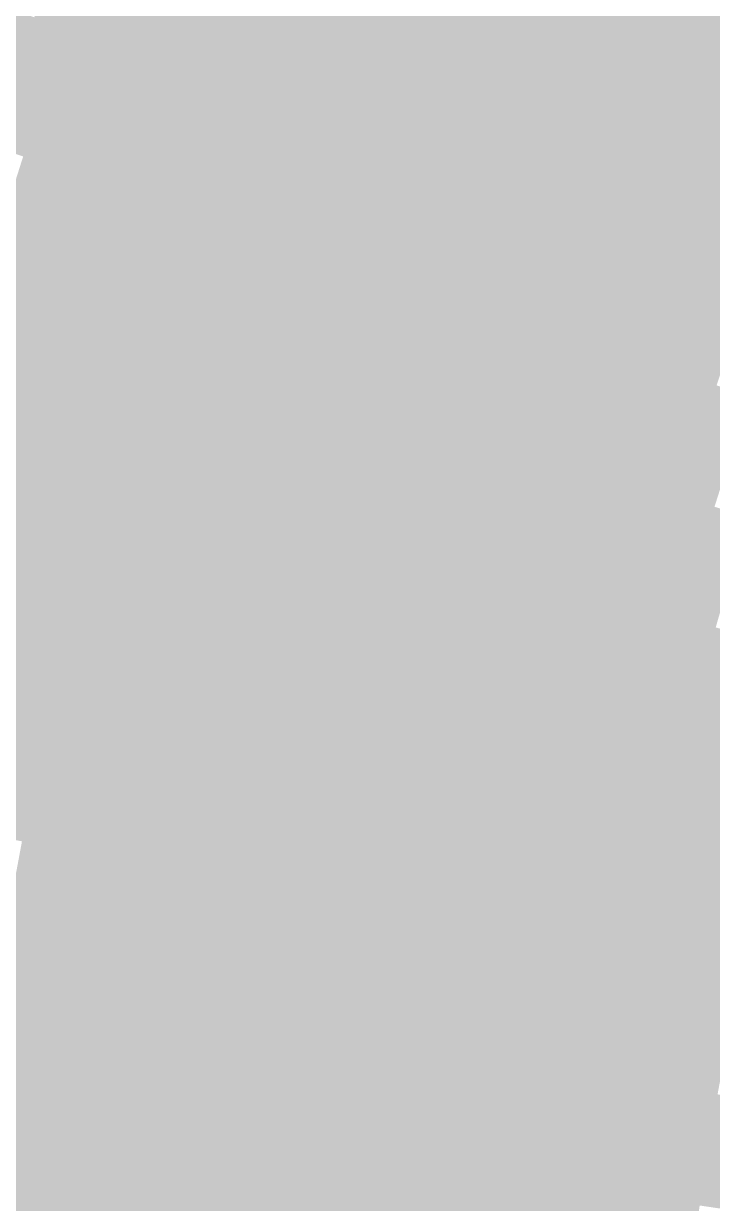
# Model space of a CAD drawing. Header units: inches. Extents: x -266 to 784, y -170 to 213.
# Drawn here: x -150.01 to -130.21, y 19.43 to 53.39 of the extents above; entities that cross this region are included whole.
import ezdxf

# ---------------------------------------------------------------- set-up
doc = ezdxf.new("R2010")
doc.units = ezdxf.units.IN
doc.header["$MEASUREMENT"] = 0

msp = doc.modelspace()

# ---------------------------------------------------------------- linework, layer by layer
at = {"color": 250, "true_color": 0x193229}
msp.add_solid([(-148.763962, 53.228597), (-149.705506, 53.565487), (-147.412862, 56.863416), (-148.345855, 57.223311)], dxfattribs=at)
at = {"color": 109, "true_color": 0x1b362d}
msp.add_solid([(-147.822418, 52.891707), (-148.763962, 53.228597), (-146.479869, 56.503521), (-147.412862, 56.863416)], dxfattribs=at)
at = {"color": 139, "true_color": 0x2e5d4c}
msp.add_solid([(-138.082934, 53.264465), (-139.015927, 53.62436), (-136.734171, 56.637148), (-137.65805, 57.019831)], dxfattribs=at)
at = {"color": 109, "true_color": 0x1d3b30}
msp.add_solid([(-146.880874, 52.554817), (-147.822418, 52.891707), (-145.546877, 56.143626), (-146.479869, 56.503521)], dxfattribs=at)
at = {"color": 139, "true_color": 0x30614f}
msp.add_solid([(-137.149941, 52.90457), (-138.082934, 53.264465), (-135.810291, 56.254465), (-136.734171, 56.637148)], dxfattribs=at)
at = {"color": 109, "true_color": 0x1f3f34}
msp.add_solid([(-145.93933, 52.217927), (-146.880874, 52.554817), (-144.613884, 55.783731), (-145.546877, 56.143626)], dxfattribs=at)
at = {"color": 139, "true_color": 0x326553}
msp.add_solid([(-136.216949, 52.544675), (-137.149941, 52.90457), (-134.886412, 55.871781), (-135.810291, 56.254465)], dxfattribs=at)
at = {"color": 119, "true_color": 0x214338}
for points in [[(-144.997786, 51.881037), (-145.93933, 52.217927), (-143.680891, 55.423836), (-144.613884, 55.783731)], [(-146.22734, 48.306988), (-147.176868, 48.62067), (-144.997786, 51.881037), (-145.93933, 52.217927)]]:
    msp.add_solid(points, dxfattribs=at)
at = {"color": 107, "true_color": 0x346a56}
msp.add_solid([(-135.283956, 52.18478), (-136.216949, 52.544675), (-133.962532, 55.489098), (-134.886412, 55.871781)], dxfattribs=at)
at = {"color": 119, "true_color": 0x23483b}
msp.add_solid([(-144.056242, 51.544148), (-144.997786, 51.881037), (-142.747898, 55.063941), (-143.680891, 55.423836)], dxfattribs=at)
at = {"color": 117, "true_color": 0x366e5a}
msp.add_solid([(-134.350963, 51.824885), (-135.283956, 52.18478), (-133.038653, 55.106414), (-133.962532, 55.489098)], dxfattribs=at)
at = {"color": 129, "true_color": 0x254c3f}
for points in [[(-143.114698, 51.207258), (-144.056242, 51.544148), (-141.814905, 54.704046), (-142.747898, 55.063941)], [(-144.328283, 47.679625), (-145.277812, 47.993306), (-143.114698, 51.207258), (-144.056242, 51.544148)]]:
    msp.add_solid(points, dxfattribs=at)
at = {"color": 117, "true_color": 0x39725d}
msp.add_solid([(-133.41797, 51.46499), (-134.350963, 51.824885), (-132.114773, 54.723731), (-133.038653, 55.106414)], dxfattribs=at)
at = {"color": 129, "true_color": 0x285042}
msp.add_solid([(-142.173154, 50.870368), (-143.114698, 51.207258), (-140.881913, 54.344151), (-141.814905, 54.704046)], dxfattribs=at)
at = {"color": 117, "true_color": 0x3b7661}
msp.add_solid([(-132.484977, 51.105095), (-133.41797, 51.46499), (-131.190894, 54.341047), (-132.114773, 54.723731)], dxfattribs=at)
at = {"color": 129, "true_color": 0x2a5446}
msp.add_solid([(-141.23161, 50.533478), (-142.173154, 50.870368), (-139.94892, 53.984255), (-140.881913, 54.344151)], dxfattribs=at)
at = {"color": 117, "true_color": 0x3d7b64}
msp.add_solid([(-131.551985, 50.7452), (-132.484977, 51.105095), (-130.267014, 53.958364), (-131.190894, 54.341047)], dxfattribs=at)
at = {"color": 250, "true_color": 0x162e26}
msp.add_solid([(-150.974981, 49.875397), (-151.924509, 50.189078), (-149.705506, 53.565487), (-150.64705, 53.902377)], dxfattribs=at)
at = {"color": 139, "true_color": 0x2c5949}
msp.add_solid([(-140.290066, 50.196588), (-141.23161, 50.533478), (-139.015927, 53.62436), (-139.94892, 53.984255)], dxfattribs=at)
at = {"color": 127, "true_color": 0x3f7f68}
msp.add_solid([(-130.618992, 50.385305), (-131.551985, 50.7452), (-129.343135, 53.575681), (-130.267014, 53.958364)], dxfattribs=at)
at = {"color": 250, "true_color": 0x19322a}
msp.add_solid([(-150.025453, 49.561715), (-150.974981, 49.875397), (-148.763962, 53.228597), (-149.705506, 53.565487)], dxfattribs=at)
at = {"color": 139, "true_color": 0x2e5d4d}
msp.add_solid([(-139.348522, 49.859698), (-140.290066, 50.196588), (-138.082934, 53.264465), (-139.015927, 53.62436)], dxfattribs=at)
at = {"color": 127, "true_color": 0x41836b}
msp.add_solid([(-129.685999, 50.02541), (-130.618992, 50.385305), (-128.419255, 53.192997), (-129.343135, 53.575681)], dxfattribs=at)
at = {"color": 109, "true_color": 0x1b362e}
for points in [[(-149.075924, 49.248033), (-150.025453, 49.561715), (-147.822418, 52.891707), (-148.763962, 53.228597)], [(-150.239633, 45.574694), (-151.196573, 45.864979), (-149.075924, 49.248033), (-150.025453, 49.561715)]]:
    msp.add_solid(points, dxfattribs=at)
at = {"color": 139, "true_color": 0x306150}
msp.add_solid([(-138.406978, 49.522808), (-139.348522, 49.859698), (-137.149941, 52.90457), (-138.082934, 53.264465)], dxfattribs=at)
at = {"color": 109, "true_color": 0x1d3b31}
msp.add_solid([(-148.126396, 48.934352), (-149.075924, 49.248033), (-146.880874, 52.554817), (-147.822418, 52.891707)], dxfattribs=at)
at = {"color": 139, "true_color": 0x326554}
msp.add_solid([(-137.465434, 49.185919), (-138.406978, 49.522808), (-136.216949, 52.544675), (-137.149941, 52.90457)], dxfattribs=at)
at = {"color": 119, "true_color": 0x1f3f35}
msp.add_solid([(-147.176868, 48.62067), (-148.126396, 48.934352), (-145.93933, 52.217927), (-146.880874, 52.554817)], dxfattribs=at)
at = {"color": 107, "true_color": 0x346a57}
msp.add_solid([(-136.523889, 48.849029), (-137.465434, 49.185919), (-135.283956, 52.18478), (-136.216949, 52.544675)], dxfattribs=at)
at = {"color": 117, "true_color": 0x366e5b}
msp.add_solid([(-135.582345, 48.512139), (-136.523889, 48.849029), (-134.350963, 51.824885), (-135.283956, 52.18478)], dxfattribs=at)
at = {"color": 119, "true_color": 0x23483c}
msp.add_solid([(-145.277812, 47.993306), (-146.22734, 48.306988), (-144.056242, 51.544148), (-144.997786, 51.881037)], dxfattribs=at)
at = {"color": 117, "true_color": 0x39725e}
msp.add_solid([(-134.640801, 48.175249), (-135.582345, 48.512139), (-133.41797, 51.46499), (-134.350963, 51.824885)], dxfattribs=at)
at = {"color": 117, "true_color": 0x3b7662}
msp.add_solid([(-133.699257, 47.838359), (-134.640801, 48.175249), (-132.484977, 51.105095), (-133.41797, 51.46499)], dxfattribs=at)
at = {"color": 129, "true_color": 0x285043}
msp.add_solid([(-143.378755, 47.365943), (-144.328283, 47.679625), (-142.173154, 50.870368), (-143.114698, 51.207258)], dxfattribs=at)
at = {"color": 117, "true_color": 0x3d7b65}
msp.add_solid([(-132.757713, 47.501469), (-133.699257, 47.838359), (-131.551985, 50.7452), (-132.484977, 51.105095)], dxfattribs=at)
at = {"color": 129, "true_color": 0x2a5447}
msp.add_solid([(-142.429227, 47.052261), (-143.378755, 47.365943), (-141.23161, 50.533478), (-142.173154, 50.870368)], dxfattribs=at)
at = {"color": 127, "true_color": 0x3f7f69}
msp.add_solid([(-131.816169, 47.164579), (-132.757713, 47.501469), (-130.618992, 50.385305), (-131.551985, 50.7452)], dxfattribs=at)
at = {"color": 139, "true_color": 0x2c594a}
msp.add_solid([(-141.479699, 46.738579), (-142.429227, 47.052261), (-140.290066, 50.196588), (-141.23161, 50.533478)], dxfattribs=at)
at = {"color": 127, "true_color": 0x41836d}
msp.add_solid([(-130.874625, 46.82769), (-131.816169, 47.164579), (-129.685999, 50.02541), (-130.618992, 50.385305)], dxfattribs=at)
at = {"color": 139, "true_color": 0x2e5d4e}
msp.add_solid([(-140.530171, 46.424898), (-141.479699, 46.738579), (-139.348522, 49.859698), (-140.290066, 50.196588)], dxfattribs=at)
at = {"color": 127, "true_color": 0x438870}
msp.add_solid([(-129.933081, 46.4908), (-130.874625, 46.82769), (-128.753006, 49.665515), (-129.685999, 50.02541)], dxfattribs=at)
at = {"color": 139, "true_color": 0x306151}
msp.add_solid([(-139.580643, 46.111216), (-140.530171, 46.424898), (-138.406978, 49.522808), (-139.348522, 49.859698)], dxfattribs=at)
at = {"color": 109, "true_color": 0x1d3b32}
msp.add_solid([(-149.282692, 45.28441), (-150.239633, 45.574694), (-148.126396, 48.934352), (-149.075924, 49.248033)], dxfattribs=at)
at = {"color": 139, "true_color": 0x326555}
msp.add_solid([(-138.631114, 45.797534), (-139.580643, 46.111216), (-137.465434, 49.185919), (-138.406978, 49.522808)], dxfattribs=at)
at = {"color": 119, "true_color": 0x1f3f36}
for points in [[(-148.325752, 44.994125), (-149.282692, 45.28441), (-147.176868, 48.62067), (-148.126396, 48.934352)], [(-149.38529, 41.340477), (-150.349066, 41.60719), (-148.325752, 44.994125), (-149.282692, 45.28441)]]:
    msp.add_solid(points, dxfattribs=at)
at = {"color": 117, "true_color": 0x346a59}
msp.add_solid([(-137.681586, 45.483852), (-138.631114, 45.797534), (-136.523889, 48.849029), (-137.465434, 49.185919)], dxfattribs=at)
at = {"color": 119, "true_color": 0x214339}
msp.add_solid([(-147.368812, 44.70384), (-148.325752, 44.994125), (-146.22734, 48.306988), (-147.176868, 48.62067)], dxfattribs=at)
at = {"color": 117, "true_color": 0x366e5c}
msp.add_solid([(-136.732058, 45.170171), (-137.681586, 45.483852), (-135.582345, 48.512139), (-136.523889, 48.849029)], dxfattribs=at)
at = {"color": 119, "true_color": 0x23483d}
msp.add_solid([(-146.411871, 44.413556), (-147.368812, 44.70384), (-145.277812, 47.993306), (-146.22734, 48.306988)], dxfattribs=at)
at = {"color": 117, "true_color": 0x397260}
msp.add_solid([(-135.78253, 44.856489), (-136.732058, 45.170171), (-134.640801, 48.175249), (-135.582345, 48.512139)], dxfattribs=at)
at = {"color": 129, "true_color": 0x254c40}
msp.add_solid([(-145.454931, 44.123271), (-146.411871, 44.413556), (-144.328283, 47.679625), (-145.277812, 47.993306)], dxfattribs=at)
at = {"color": 117, "true_color": 0x3b7663}
msp.add_solid([(-134.833002, 44.542807), (-135.78253, 44.856489), (-133.699257, 47.838359), (-134.640801, 48.175249)], dxfattribs=at)
at = {"color": 129, "true_color": 0x285044}
msp.add_solid([(-144.497991, 43.832986), (-145.454931, 44.123271), (-143.378755, 47.365943), (-144.328283, 47.679625)], dxfattribs=at)
at = {"color": 117, "true_color": 0x3d7b67}
msp.add_solid([(-133.883473, 44.229125), (-134.833002, 44.542807), (-132.757713, 47.501469), (-133.699257, 47.838359)], dxfattribs=at)
at = {"color": 139, "true_color": 0x2a5448}
msp.add_solid([(-143.54105, 43.542702), (-144.497991, 43.832986), (-142.429227, 47.052261), (-143.378755, 47.365943)], dxfattribs=at)
at = {"color": 127, "true_color": 0x3f7f6a}
msp.add_solid([(-132.933945, 43.915444), (-133.883473, 44.229125), (-131.816169, 47.164579), (-132.757713, 47.501469)], dxfattribs=at)
at = {"color": 139, "true_color": 0x2c594b}
msp.add_solid([(-142.58411, 43.252417), (-143.54105, 43.542702), (-141.479699, 46.738579), (-142.429227, 47.052261)], dxfattribs=at)
at = {"color": 127, "true_color": 0x41836e}
msp.add_solid([(-131.984417, 43.601762), (-132.933945, 43.915444), (-130.874625, 46.82769), (-131.816169, 47.164579)], dxfattribs=at)
at = {"color": 139, "true_color": 0x2e5d4f}
msp.add_solid([(-141.62717, 42.962132), (-142.58411, 43.252417), (-140.530171, 46.424898), (-141.479699, 46.738579)], dxfattribs=at)
at = {"color": 127, "true_color": 0x438872}
msp.add_solid([(-131.034889, 43.28808), (-131.984417, 43.601762), (-129.933081, 46.4908), (-130.874625, 46.82769)], dxfattribs=at)
at = {"color": 139, "true_color": 0x306153}
msp.add_solid([(-140.670229, 42.671848), (-141.62717, 42.962132), (-139.580643, 46.111216), (-140.530171, 46.424898)], dxfattribs=at)
at = {"color": 115, "true_color": 0x458c75}
msp.add_solid([(-130.085361, 42.974398), (-131.034889, 43.28808), (-128.991537, 46.15391), (-129.933081, 46.4908)], dxfattribs=at)
at = {"color": 139, "true_color": 0x326556}
msp.add_solid([(-139.713289, 42.381563), (-140.670229, 42.671848), (-138.631114, 45.797534), (-139.580643, 46.111216)], dxfattribs=at)
at = {"color": 109, "true_color": 0x1d3b33}
msp.add_solid([(-150.349066, 41.60719), (-151.312842, 41.873903), (-149.282692, 45.28441), (-150.239633, 45.574694)], dxfattribs=at)
at = {"color": 117, "true_color": 0x346a5a}
msp.add_solid([(-138.756349, 42.091278), (-139.713289, 42.381563), (-137.681586, 45.483852), (-138.631114, 45.797534)], dxfattribs=at)
at = {"color": 117, "true_color": 0x366e5d}
msp.add_solid([(-137.799408, 41.800994), (-138.756349, 42.091278), (-136.732058, 45.170171), (-137.681586, 45.483852)], dxfattribs=at)
at = {"color": 117, "true_color": 0x397261}
msp.add_solid([(-136.842468, 41.510709), (-137.799408, 41.800994), (-135.78253, 44.856489), (-136.732058, 45.170171)], dxfattribs=at)
at = {"color": 119, "true_color": 0x21433a}
msp.add_solid([(-148.421514, 41.073765), (-149.38529, 41.340477), (-147.368812, 44.70384), (-148.325752, 44.994125)], dxfattribs=at)
at = {"color": 117, "true_color": 0x3b7665}
msp.add_solid([(-135.885528, 41.220424), (-136.842468, 41.510709), (-134.833002, 44.542807), (-135.78253, 44.856489)], dxfattribs=at)
at = {"color": 129, "true_color": 0x23483e}
for points in [[(-147.457738, 40.807052), (-148.421514, 41.073765), (-146.411871, 44.413556), (-147.368812, 44.70384)], [(-148.414782, 37.175968), (-149.384813, 37.418948), (-147.457738, 40.807052), (-148.421514, 41.073765)]]:
    msp.add_solid(points, dxfattribs=at)
at = {"color": 127, "true_color": 0x3d7b68}
msp.add_solid([(-134.928587, 40.93014), (-135.885528, 41.220424), (-133.883473, 44.229125), (-134.833002, 44.542807)], dxfattribs=at)
at = {"color": 129, "true_color": 0x254c41}
msp.add_solid([(-146.493962, 40.540339), (-147.457738, 40.807052), (-145.454931, 44.123271), (-146.411871, 44.413556)], dxfattribs=at)
at = {"color": 127, "true_color": 0x3f7f6c}
msp.add_solid([(-133.971647, 40.639855), (-134.928587, 40.93014), (-132.933945, 43.915444), (-133.883473, 44.229125)], dxfattribs=at)
at = {"color": 129, "true_color": 0x285045}
msp.add_solid([(-145.530186, 40.273626), (-146.493962, 40.540339), (-144.497991, 43.832986), (-145.454931, 44.123271)], dxfattribs=at)
at = {"color": 139, "true_color": 0x2a5449}
msp.add_solid([(-144.56641, 40.006914), (-145.530186, 40.273626), (-143.54105, 43.542702), (-144.497991, 43.832986)], dxfattribs=at)
at = {"color": 127, "true_color": 0x418370}
msp.add_solid([(-133.014707, 40.34957), (-133.971647, 40.639855), (-131.984417, 43.601762), (-132.933945, 43.915444)], dxfattribs=at)
at = {"color": 139, "true_color": 0x2c594c}
msp.add_solid([(-143.602634, 39.740201), (-144.56641, 40.006914), (-142.58411, 43.252417), (-143.54105, 43.542702)], dxfattribs=at)
at = {"color": 127, "true_color": 0x438873}
msp.add_solid([(-132.057766, 40.059285), (-133.014707, 40.34957), (-131.034889, 43.28808), (-131.984417, 43.601762)], dxfattribs=at)
at = {"color": 139, "true_color": 0x2e5d50}
msp.add_solid([(-142.638858, 39.473488), (-143.602634, 39.740201), (-141.62717, 42.962132), (-142.58411, 43.252417)], dxfattribs=at)
at = {"color": 115, "true_color": 0x458c77}
msp.add_solid([(-131.100826, 39.769001), (-132.057766, 40.059285), (-130.085361, 42.974398), (-131.034889, 43.28808)], dxfattribs=at)
at = {"color": 139, "true_color": 0x306154}
msp.add_solid([(-141.675082, 39.206775), (-142.638858, 39.473488), (-140.670229, 42.671848), (-141.62717, 42.962132)], dxfattribs=at)
at = {"color": 115, "true_color": 0x48907b}
msp.add_solid([(-130.143886, 39.478716), (-131.100826, 39.769001), (-129.135833, 42.660717), (-130.085361, 42.974398)], dxfattribs=at)
at = {"color": 139, "true_color": 0x326557}
msp.add_solid([(-140.711306, 38.940063), (-141.675082, 39.206775), (-139.713289, 42.381563), (-140.670229, 42.671848)], dxfattribs=at)
at = {"color": 117, "true_color": 0x346a5b}
msp.add_solid([(-139.74753, 38.67335), (-140.711306, 38.940063), (-138.756349, 42.091278), (-139.713289, 42.381563)], dxfattribs=at)
at = {"color": 117, "true_color": 0x366e5f}
msp.add_solid([(-138.783753, 38.406637), (-139.74753, 38.67335), (-137.799408, 41.800994), (-138.756349, 42.091278)], dxfattribs=at)
at = {"color": 117, "true_color": 0x397262}
msp.add_solid([(-137.819977, 38.139924), (-138.783753, 38.406637), (-136.842468, 41.510709), (-137.799408, 41.800994)], dxfattribs=at)
at = {"color": 119, "true_color": 0x1f3f37}
msp.add_solid([(-150.354844, 37.661928), (-151.324875, 37.904908), (-149.38529, 41.340477), (-150.349066, 41.60719)], dxfattribs=at)
at = {"color": 117, "true_color": 0x3b7666}
msp.add_solid([(-136.856201, 37.873212), (-137.819977, 38.139924), (-135.885528, 41.220424), (-136.842468, 41.510709)], dxfattribs=at)
at = {"color": 119, "true_color": 0x21433b}
msp.add_solid([(-149.384813, 37.418948), (-150.354844, 37.661928), (-148.421514, 41.073765), (-149.38529, 41.340477)], dxfattribs=at)
at = {"color": 127, "true_color": 0x3d7b6a}
msp.add_solid([(-135.892425, 37.606499), (-136.856201, 37.873212), (-134.928587, 40.93014), (-135.885528, 41.220424)], dxfattribs=at)
at = {"color": 129, "true_color": 0x254c42}
msp.add_solid([(-147.44475, 36.932987), (-148.414782, 37.175968), (-146.493962, 40.540339), (-147.457738, 40.807052)], dxfattribs=at)
at = {"color": 127, "true_color": 0x3f7f6d}
msp.add_solid([(-134.928649, 37.339786), (-135.892425, 37.606499), (-133.971647, 40.639855), (-134.928587, 40.93014)], dxfattribs=at)
at = {"color": 129, "true_color": 0x285046}
msp.add_solid([(-146.474719, 36.690007), (-147.44475, 36.932987), (-145.530186, 40.273626), (-146.493962, 40.540339)], dxfattribs=at)
at = {"color": 127, "true_color": 0x418371}
msp.add_solid([(-133.964873, 37.073073), (-134.928649, 37.339786), (-133.014707, 40.34957), (-133.971647, 40.639855)], dxfattribs=at)
at = {"color": 139, "true_color": 0x2a544a}
msp.add_solid([(-145.504688, 36.447027), (-146.474719, 36.690007), (-144.56641, 40.006914), (-145.530186, 40.273626)], dxfattribs=at)
at = {"color": 127, "true_color": 0x438875}
msp.add_solid([(-133.001097, 36.806361), (-133.964873, 37.073073), (-132.057766, 40.059285), (-133.014707, 40.34957)], dxfattribs=at)
at = {"color": 139, "true_color": 0x2c594d}
msp.add_solid([(-144.534657, 36.204047), (-145.504688, 36.447027), (-143.602634, 39.740201), (-144.56641, 40.006914)], dxfattribs=at)
at = {"color": 139, "true_color": 0x2e5d51}
msp.add_solid([(-143.564625, 35.961067), (-144.534657, 36.204047), (-142.638858, 39.473488), (-143.602634, 39.740201)], dxfattribs=at)
at = {"color": 137, "true_color": 0x458c79}
msp.add_solid([(-132.037321, 36.539648), (-133.001097, 36.806361), (-131.100826, 39.769001), (-132.057766, 40.059285)], dxfattribs=at)
at = {"color": 125, "true_color": 0x48907c}
msp.add_solid([(-131.073545, 36.272935), (-132.037321, 36.539648), (-130.143886, 39.478716), (-131.100826, 39.769001)], dxfattribs=at)
at = {"color": 139, "true_color": 0x306155}
msp.add_solid([(-142.594594, 35.718086), (-143.564625, 35.961067), (-141.675082, 39.206775), (-142.638858, 39.473488)], dxfattribs=at)
at = {"color": 125, "true_color": 0x4a9480}
msp.add_solid([(-130.109769, 36.006222), (-131.073545, 36.272935), (-129.186945, 39.188431), (-130.143886, 39.478716)], dxfattribs=at)
at = {"color": 117, "true_color": 0x326559}
msp.add_solid([(-141.624563, 35.475106), (-142.594594, 35.718086), (-140.711306, 38.940063), (-141.675082, 39.206775)], dxfattribs=at)
at = {"color": 117, "true_color": 0x346a5c}
msp.add_solid([(-140.654532, 35.232126), (-141.624563, 35.475106), (-139.74753, 38.67335), (-140.711306, 38.940063)], dxfattribs=at)
at = {"color": 117, "true_color": 0x366e60}
msp.add_solid([(-139.6845, 34.989146), (-140.654532, 35.232126), (-138.783753, 38.406637), (-139.74753, 38.67335)], dxfattribs=at)
at = {"color": 117, "true_color": 0x397264}
msp.add_solid([(-138.714469, 34.746166), (-139.6845, 34.989146), (-137.819977, 38.139924), (-138.783753, 38.406637)], dxfattribs=at)
at = {"color": 127, "true_color": 0x3b7668}
msp.add_solid([(-137.744438, 34.503186), (-138.714469, 34.746166), (-136.856201, 37.873212), (-137.819977, 38.139924)], dxfattribs=at)
at = {"color": 127, "true_color": 0x3d7b6b}
msp.add_solid([(-136.774407, 34.260205), (-137.744438, 34.503186), (-135.892425, 37.606499), (-136.856201, 37.873212)], dxfattribs=at)
at = {"color": 119, "true_color": 0x21433c}
msp.add_solid([(-150.258128, 33.741591), (-151.23383, 33.960692), (-149.384813, 37.418948), (-150.354844, 37.661928)], dxfattribs=at)
at = {"color": 129, "true_color": 0x23483f}
msp.add_solid([(-149.282426, 33.52249), (-150.258128, 33.741591), (-148.414782, 37.175968), (-149.384813, 37.418948)], dxfattribs=at)
at = {"color": 127, "true_color": 0x3f7f6f}
msp.add_solid([(-135.804375, 34.017225), (-136.774407, 34.260205), (-134.928649, 37.339786), (-135.892425, 37.606499)], dxfattribs=at)
at = {"color": 129, "true_color": 0x254c43}
msp.add_solid([(-148.306724, 33.303389), (-149.282426, 33.52249), (-147.44475, 36.932987), (-148.414782, 37.175968)], dxfattribs=at)
at = {"color": 127, "true_color": 0x418373}
msp.add_solid([(-134.834344, 33.774245), (-135.804375, 34.017225), (-133.964873, 37.073073), (-134.928649, 37.339786)], dxfattribs=at)
at = {"color": 127, "true_color": 0x438876}
msp.add_solid([(-133.864313, 33.531265), (-134.834344, 33.774245), (-133.001097, 36.806361), (-133.964873, 37.073073)], dxfattribs=at)
at = {"color": 129, "true_color": 0x285047}
msp.add_solid([(-147.331022, 33.084287), (-148.306724, 33.303389), (-146.474719, 36.690007), (-147.44475, 36.932987)], dxfattribs=at)
at = {"color": 139, "true_color": 0x2a544b}
msp.add_solid([(-146.35532, 32.865186), (-147.331022, 33.084287), (-145.504688, 36.447027), (-146.474719, 36.690007)], dxfattribs=at)
at = {"color": 137, "true_color": 0x458c7a}
msp.add_solid([(-132.894282, 33.288285), (-133.864313, 33.531265), (-132.037321, 36.539648), (-133.001097, 36.806361)], dxfattribs=at)
at = {"color": 139, "true_color": 0x2c594e}
msp.add_solid([(-145.379617, 32.646085), (-146.35532, 32.865186), (-144.534657, 36.204047), (-145.504688, 36.447027)], dxfattribs=at)
at = {"color": 125, "true_color": 0x48907e}
msp.add_solid([(-131.92425, 33.045304), (-132.894282, 33.288285), (-131.073545, 36.272935), (-132.037321, 36.539648)], dxfattribs=at)
at = {"color": 139, "true_color": 0x2e5d52}
msp.add_solid([(-144.403915, 32.426984), (-145.379617, 32.646085), (-143.564625, 35.961067), (-144.534657, 36.204047)], dxfattribs=at)
at = {"color": 125, "true_color": 0x4a9482}
msp.add_solid([(-130.954219, 32.802324), (-131.92425, 33.045304), (-130.109769, 36.006222), (-131.073545, 36.272935)], dxfattribs=at)
at = {"color": 125, "true_color": 0x4c9985}
msp.add_solid([(-129.984188, 32.559344), (-130.954219, 32.802324), (-129.145993, 35.73951), (-130.109769, 36.006222)], dxfattribs=at)
at = {"color": 139, "true_color": 0x306156}
msp.add_solid([(-143.428213, 32.207882), (-144.403915, 32.426984), (-142.594594, 35.718086), (-143.564625, 35.961067)], dxfattribs=at)
at = {"color": 117, "true_color": 0x32655a}
msp.add_solid([(-142.452511, 31.988781), (-143.428213, 32.207882), (-141.624563, 35.475106), (-142.594594, 35.718086)], dxfattribs=at)
at = {"color": 117, "true_color": 0x346a5e}
msp.add_solid([(-141.476809, 31.76968), (-142.452511, 31.988781), (-140.654532, 35.232126), (-141.624563, 35.475106)], dxfattribs=at)
at = {"color": 117, "true_color": 0x366e61}
msp.add_solid([(-140.501107, 31.550579), (-141.476809, 31.76968), (-139.6845, 34.989146), (-140.654532, 35.232126)], dxfattribs=at)
at = {"color": 117, "true_color": 0x397265}
msp.add_solid([(-139.525405, 31.331477), (-140.501107, 31.550579), (-138.714469, 34.746166), (-139.6845, 34.989146)], dxfattribs=at)
at = {"color": 127, "true_color": 0x3b7669}
msp.add_solid([(-138.549702, 31.112376), (-139.525405, 31.331477), (-137.744438, 34.503186), (-138.714469, 34.746166)], dxfattribs=at)
at = {"color": 127, "true_color": 0x3d7b6d}
msp.add_solid([(-137.574, 30.893275), (-138.549702, 31.112376), (-136.774407, 34.260205), (-137.744438, 34.503186)], dxfattribs=at)
at = {"color": 127, "true_color": 0x3f7f71}
msp.add_solid([(-136.598298, 30.674174), (-137.574, 30.893275), (-135.804375, 34.017225), (-136.774407, 34.260205)], dxfattribs=at)
at = {"color": 127, "true_color": 0x418374}
msp.add_solid([(-135.622596, 30.455072), (-136.598298, 30.674174), (-134.834344, 33.774245), (-135.804375, 34.017225)], dxfattribs=at)
at = {"color": 129, "true_color": 0x234840}
msp.add_solid([(-150.060148, 29.848819), (-151.040933, 30.04391), (-149.282426, 33.52249), (-150.258128, 33.741591)], dxfattribs=at)
at = {"color": 137, "true_color": 0x438878}
msp.add_solid([(-134.646894, 30.235971), (-135.622596, 30.455072), (-133.864313, 33.531265), (-134.834344, 33.774245)], dxfattribs=at)
at = {"color": 129, "true_color": 0x254c44}
msp.add_solid([(-149.079363, 29.653729), (-150.060148, 29.848819), (-148.306724, 33.303389), (-149.282426, 33.52249)], dxfattribs=at)
at = {"color": 139, "true_color": 0x285048}
msp.add_solid([(-148.098577, 29.458639), (-149.079363, 29.653729), (-147.331022, 33.084287), (-148.306724, 33.303389)], dxfattribs=at)
at = {"color": 137, "true_color": 0x458c7c}
msp.add_solid([(-133.671192, 30.01687), (-134.646894, 30.235971), (-132.894282, 33.288285), (-133.864313, 33.531265)], dxfattribs=at)
at = {"color": 125, "true_color": 0x489080}
msp.add_solid([(-132.69549, 29.797769), (-133.671192, 30.01687), (-131.92425, 33.045304), (-132.894282, 33.288285)], dxfattribs=at)
at = {"color": 139, "true_color": 0x2a544c}
msp.add_solid([(-147.117792, 29.263548), (-148.098577, 29.458639), (-146.35532, 32.865186), (-147.331022, 33.084287)], dxfattribs=at)
at = {"color": 125, "true_color": 0x4a9483}
msp.add_solid([(-131.719788, 29.578667), (-132.69549, 29.797769), (-130.954219, 32.802324), (-131.92425, 33.045304)], dxfattribs=at)
at = {"color": 139, "true_color": 0x2c594f}
msp.add_solid([(-146.137007, 29.068458), (-147.117792, 29.263548), (-145.379617, 32.646085), (-146.35532, 32.865186)], dxfattribs=at)
at = {"color": 139, "true_color": 0x2e5d53}
msp.add_solid([(-145.156221, 28.873368), (-146.137007, 29.068458), (-144.403915, 32.426984), (-145.379617, 32.646085)], dxfattribs=at)
at = {"color": 125, "true_color": 0x4c9987}
msp.add_solid([(-130.744085, 29.359566), (-131.719788, 29.578667), (-129.984188, 32.559344), (-130.954219, 32.802324)], dxfattribs=at)
at = {"color": 139, "true_color": 0x306157}
msp.add_solid([(-144.175436, 28.678277), (-145.156221, 28.873368), (-143.428213, 32.207882), (-144.403915, 32.426984)], dxfattribs=at)
at = {"color": 125, "true_color": 0x4e9d8b}
msp.add_solid([(-129.768383, 29.140465), (-130.744085, 29.359566), (-129.014157, 32.316364), (-129.984188, 32.559344)], dxfattribs=at)
at = {"color": 117, "true_color": 0x32655b}
msp.add_solid([(-143.194651, 28.483187), (-144.175436, 28.678277), (-142.452511, 31.988781), (-143.428213, 32.207882)], dxfattribs=at)
at = {"color": 117, "true_color": 0x346a5f}
msp.add_solid([(-142.213866, 28.288097), (-143.194651, 28.483187), (-141.476809, 31.76968), (-142.452511, 31.988781)], dxfattribs=at)
at = {"color": 117, "true_color": 0x366e63}
msp.add_solid([(-141.23308, 28.093006), (-142.213866, 28.288097), (-140.501107, 31.550579), (-141.476809, 31.76968)], dxfattribs=at)
at = {"color": 117, "true_color": 0x397266}
msp.add_solid([(-140.252295, 27.897916), (-141.23308, 28.093006), (-139.525405, 31.331477), (-140.501107, 31.550579)], dxfattribs=at)
at = {"color": 127, "true_color": 0x3b766a}
msp.add_solid([(-139.27151, 27.702826), (-140.252295, 27.897916), (-138.549702, 31.112376), (-139.525405, 31.331477)], dxfattribs=at)
at = {"color": 127, "true_color": 0x3d7b6e}
msp.add_solid([(-138.290725, 27.507735), (-139.27151, 27.702826), (-137.574, 30.893275), (-138.549702, 31.112376)], dxfattribs=at)
at = {"color": 127, "true_color": 0x3f7f72}
msp.add_solid([(-137.309939, 27.312645), (-138.290725, 27.507735), (-136.598298, 30.674174), (-137.574, 30.893275)], dxfattribs=at)
at = {"color": 127, "true_color": 0x418376}
msp.add_solid([(-136.329154, 27.117555), (-137.309939, 27.312645), (-135.622596, 30.455072), (-136.598298, 30.674174)], dxfattribs=at)
at = {"color": 137, "true_color": 0x43887a}
msp.add_solid([(-135.348369, 26.922464), (-136.329154, 27.117555), (-134.646894, 30.235971), (-135.622596, 30.455072)], dxfattribs=at)
at = {"color": 137, "true_color": 0x458c7d}
msp.add_solid([(-134.367583, 26.727374), (-135.348369, 26.922464), (-133.671192, 30.01687), (-134.646894, 30.235971)], dxfattribs=at)
at = {"color": 125, "true_color": 0x489081}
msp.add_solid([(-133.386798, 26.532284), (-134.367583, 26.727374), (-132.69549, 29.797769), (-133.671192, 30.01687)], dxfattribs=at)
at = {"color": 129, "true_color": 0x254c45}
msp.add_solid([(-149.762202, 25.986207), (-150.747479, 26.157169), (-149.079363, 29.653729), (-150.060148, 29.848819)], dxfattribs=at)
at = {"color": 139, "true_color": 0x285049}
msp.add_solid([(-148.776924, 25.815245), (-149.762202, 25.986207), (-148.098577, 29.458639), (-149.079363, 29.653729)], dxfattribs=at)
at = {"color": 125, "true_color": 0x4a9485}
msp.add_solid([(-132.406013, 26.337193), (-133.386798, 26.532284), (-131.719788, 29.578667), (-132.69549, 29.797769)], dxfattribs=at)
at = {"color": 125, "true_color": 0x4c9989}
msp.add_solid([(-131.425228, 26.142103), (-132.406013, 26.337193), (-130.744085, 29.359566), (-131.719788, 29.578667)], dxfattribs=at)
at = {"color": 139, "true_color": 0x2a544d}
msp.add_solid([(-147.791646, 25.644283), (-148.776924, 25.815245), (-147.117792, 29.263548), (-148.098577, 29.458639)], dxfattribs=at)
at = {"color": 139, "true_color": 0x2c5951}
msp.add_solid([(-146.806369, 25.473321), (-147.791646, 25.644283), (-146.137007, 29.068458), (-147.117792, 29.263548)], dxfattribs=at)
at = {"color": 125, "true_color": 0x4e9d8d}
msp.add_solid([(-130.444442, 25.947013), (-131.425228, 26.142103), (-129.768383, 29.140465), (-130.744085, 29.359566)], dxfattribs=at)
at = {"color": 139, "true_color": 0x2e5d54}
msp.add_solid([(-145.821091, 25.30236), (-146.806369, 25.473321), (-145.156221, 28.873368), (-146.137007, 29.068458)], dxfattribs=at)
at = {"color": 139, "true_color": 0x306158}
msp.add_solid([(-144.835813, 25.131398), (-145.821091, 25.30236), (-144.175436, 28.678277), (-145.156221, 28.873368)], dxfattribs=at)
at = {"color": 135, "true_color": 0x50a191}
msp.add_solid([(-129.463657, 25.751923), (-130.444442, 25.947013), (-128.792681, 28.921364), (-129.768383, 29.140465)], dxfattribs=at)
at = {"color": 117, "true_color": 0x32655c}
msp.add_solid([(-143.850536, 24.960436), (-144.835813, 25.131398), (-143.194651, 28.483187), (-144.175436, 28.678277)], dxfattribs=at)
at = {"color": 117, "true_color": 0x346a60}
msp.add_solid([(-142.865258, 24.789474), (-143.850536, 24.960436), (-142.213866, 28.288097), (-143.194651, 28.483187)], dxfattribs=at)
at = {"color": 117, "true_color": 0x366e64}
msp.add_solid([(-141.879981, 24.618512), (-142.865258, 24.789474), (-141.23308, 28.093006), (-142.213866, 28.288097)], dxfattribs=at)
at = {"color": 127, "true_color": 0x397268}
msp.add_solid([(-140.894703, 24.44755), (-141.879981, 24.618512), (-140.252295, 27.897916), (-141.23308, 28.093006)], dxfattribs=at)
at = {"color": 127, "true_color": 0x3b766c}
msp.add_solid([(-139.909425, 24.276588), (-140.894703, 24.44755), (-139.27151, 27.702826), (-140.252295, 27.897916)], dxfattribs=at)
at = {"color": 127, "true_color": 0x3d7b70}
msp.add_solid([(-138.924148, 24.105626), (-139.909425, 24.276588), (-138.290725, 27.507735), (-139.27151, 27.702826)], dxfattribs=at)
at = {"color": 127, "true_color": 0x3f7f74}
msp.add_solid([(-137.93887, 23.934664), (-138.924148, 24.105626), (-137.309939, 27.312645), (-138.290725, 27.507735)], dxfattribs=at)
at = {"color": 127, "true_color": 0x418377}
msp.add_solid([(-136.953592, 23.763703), (-137.93887, 23.934664), (-136.329154, 27.117555), (-137.309939, 27.312645)], dxfattribs=at)
at = {"color": 137, "true_color": 0x43887b}
msp.add_solid([(-135.968315, 23.592741), (-136.953592, 23.763703), (-135.348369, 26.922464), (-136.329154, 27.117555)], dxfattribs=at)
at = {"color": 137, "true_color": 0x458c7f}
msp.add_solid([(-134.983037, 23.421779), (-135.968315, 23.592741), (-134.367583, 26.727374), (-135.348369, 26.922464)], dxfattribs=at)
at = {"color": 125, "true_color": 0x489083}
msp.add_solid([(-133.997759, 23.250817), (-134.983037, 23.421779), (-133.386798, 26.532284), (-134.367583, 26.727374)], dxfattribs=at)
at = {"color": 125, "true_color": 0x4a9487}
msp.add_solid([(-133.012482, 23.079855), (-133.997759, 23.250817), (-132.406013, 26.337193), (-133.386798, 26.532284)], dxfattribs=at)
at = {"color": 129, "true_color": 0x254c46}
msp.add_solid([(-150.35483, 22.303032), (-151.344006, 22.449763), (-149.762202, 25.986207), (-150.747479, 26.157169)], dxfattribs=at)
at = {"color": 125, "true_color": 0x4c998b}
msp.add_solid([(-132.027204, 22.908893), (-133.012482, 23.079855), (-131.425228, 26.142103), (-132.406013, 26.337193)], dxfattribs=at)
at = {"color": 139, "true_color": 0x28504a}
msp.add_solid([(-149.365653, 22.156302), (-150.35483, 22.303032), (-148.776924, 25.815245), (-149.762202, 25.986207)], dxfattribs=at)
at = {"color": 139, "true_color": 0x2a544e}
msp.add_solid([(-148.376476, 22.009571), (-149.365653, 22.156302), (-147.791646, 25.644283), (-148.776924, 25.815245)], dxfattribs=at)
at = {"color": 125, "true_color": 0x4e9d8f}
msp.add_solid([(-131.041926, 22.737931), (-132.027204, 22.908893), (-130.444442, 25.947013), (-131.425228, 26.142103)], dxfattribs=at)
at = {"color": 135, "true_color": 0x50a193}
msp.add_solid([(-130.056649, 22.566969), (-131.041926, 22.737931), (-129.463657, 25.751923), (-130.444442, 25.947013)], dxfattribs=at)
at = {"color": 139, "true_color": 0x2c5952}
msp.add_solid([(-147.3873, 21.862841), (-148.376476, 22.009571), (-146.806369, 25.473321), (-147.791646, 25.644283)], dxfattribs=at)
at = {"color": 139, "true_color": 0x2e5d56}
msp.add_solid([(-146.398123, 21.71611), (-147.3873, 21.862841), (-145.821091, 25.30236), (-146.806369, 25.473321)], dxfattribs=at)
at = {"color": 139, "true_color": 0x306159}
msp.add_solid([(-145.408947, 21.56938), (-146.398123, 21.71611), (-144.835813, 25.131398), (-145.821091, 25.30236)], dxfattribs=at)
at = {"color": 117, "true_color": 0x32655d}
msp.add_solid([(-144.41977, 21.422649), (-145.408947, 21.56938), (-143.850536, 24.960436), (-144.835813, 25.131398)], dxfattribs=at)
at = {"color": 117, "true_color": 0x346a61}
msp.add_solid([(-143.430594, 21.275919), (-144.41977, 21.422649), (-142.865258, 24.789474), (-143.850536, 24.960436)], dxfattribs=at)
at = {"color": 117, "true_color": 0x366e65}
msp.add_solid([(-142.441417, 21.129188), (-143.430594, 21.275919), (-141.879981, 24.618512), (-142.865258, 24.789474)], dxfattribs=at)
at = {"color": 127, "true_color": 0x397269}
msp.add_solid([(-141.452241, 20.982458), (-142.441417, 21.129188), (-140.894703, 24.44755), (-141.879981, 24.618512)], dxfattribs=at)
at = {"color": 127, "true_color": 0x3b766d}
msp.add_solid([(-140.463064, 20.835727), (-141.452241, 20.982458), (-139.909425, 24.276588), (-140.894703, 24.44755)], dxfattribs=at)
at = {"color": 127, "true_color": 0x3d7b71}
msp.add_solid([(-139.473888, 20.688997), (-140.463064, 20.835727), (-138.924148, 24.105626), (-139.909425, 24.276588)], dxfattribs=at)
at = {"color": 127, "true_color": 0x3f7f75}
msp.add_solid([(-138.484711, 20.542266), (-139.473888, 20.688997), (-137.93887, 23.934664), (-138.924148, 24.105626)], dxfattribs=at)
at = {"color": 137, "true_color": 0x418379}
msp.add_solid([(-137.495535, 20.395536), (-138.484711, 20.542266), (-136.953592, 23.763703), (-137.93887, 23.934664)], dxfattribs=at)
at = {"color": 137, "true_color": 0x43887d}
msp.add_solid([(-136.506358, 20.248805), (-137.495535, 20.395536), (-135.968315, 23.592741), (-136.953592, 23.763703)], dxfattribs=at)
at = {"color": 137, "true_color": 0x458c81}
msp.add_solid([(-135.517182, 20.102075), (-136.506358, 20.248805), (-134.983037, 23.421779), (-135.968315, 23.592741)], dxfattribs=at)
at = {"color": 125, "true_color": 0x489085}
msp.add_solid([(-134.528005, 19.955345), (-135.517182, 20.102075), (-133.997759, 23.250817), (-134.983037, 23.421779)], dxfattribs=at)
at = {"color": 125, "true_color": 0x4a9489}
msp.add_solid([(-133.538829, 19.808614), (-134.528005, 19.955345), (-133.012482, 23.079855), (-133.997759, 23.250817)], dxfattribs=at)
at = {"color": 125, "true_color": 0x4c998d}
msp.add_solid([(-132.549652, 19.661884), (-133.538829, 19.808614), (-132.027204, 22.908893), (-133.012482, 23.079855)], dxfattribs=at)
at = {"color": 135, "true_color": 0x4e9d91}
msp.add_solid([(-131.560476, 19.515153), (-132.549652, 19.661884), (-131.041926, 22.737931), (-132.027204, 22.908893)], dxfattribs=at)
at = {"color": 135, "true_color": 0x50a194}
msp.add_solid([(-130.571299, 19.368423), (-131.560476, 19.515153), (-130.056649, 22.566969), (-131.041926, 22.737931)], dxfattribs=at)
at = {"color": 135, "true_color": 0x52a598}
msp.add_solid([(-129.582123, 19.221692), (-130.571299, 19.368423), (-129.071371, 22.396007), (-130.056649, 22.566969)], dxfattribs=at)
at = {"color": 139, "true_color": 0x28504b}
msp.add_solid([(-149.86441, 18.484012), (-150.856889, 18.606423), (-149.365653, 22.156302), (-150.35483, 22.303032)], dxfattribs=at)
at = {"color": 139, "true_color": 0x2a544f}
msp.add_solid([(-148.87193, 18.361601), (-149.86441, 18.484012), (-148.376476, 22.009571), (-149.365653, 22.156302)], dxfattribs=at)
at = {"color": 139, "true_color": 0x2c5953}
msp.add_solid([(-147.879451, 18.239191), (-148.87193, 18.361601), (-147.3873, 21.862841), (-148.376476, 22.009571)], dxfattribs=at)
at = {"color": 139, "true_color": 0x2e5d57}
msp.add_solid([(-146.886971, 18.11678), (-147.879451, 18.239191), (-146.398123, 21.71611), (-147.3873, 21.862841)], dxfattribs=at)
at = {"color": 139, "true_color": 0x30615b}
msp.add_solid([(-145.894492, 17.994369), (-146.886971, 18.11678), (-145.408947, 21.56938), (-146.398123, 21.71611)], dxfattribs=at)
at = {"color": 117, "true_color": 0x32655f}
msp.add_solid([(-144.902012, 17.871959), (-145.894492, 17.994369), (-144.41977, 21.422649), (-145.408947, 21.56938)], dxfattribs=at)
at = {"color": 117, "true_color": 0x346a63}
msp.add_solid([(-143.909533, 17.749548), (-144.902012, 17.871959), (-143.430594, 21.275919), (-144.41977, 21.422649)], dxfattribs=at)
at = {"color": 117, "true_color": 0x366e67}
msp.add_solid([(-142.917053, 17.627137), (-143.909533, 17.749548), (-142.441417, 21.129188), (-143.430594, 21.275919)], dxfattribs=at)
at = {"color": 127, "true_color": 0x39726b}
msp.add_solid([(-141.924573, 17.504727), (-142.917053, 17.627137), (-141.452241, 20.982458), (-142.441417, 21.129188)], dxfattribs=at)
at = {"color": 127, "true_color": 0x3b766f}
msp.add_solid([(-140.932094, 17.382316), (-141.924573, 17.504727), (-140.463064, 20.835727), (-141.452241, 20.982458)], dxfattribs=at)
at = {"color": 127, "true_color": 0x3d7b73}
msp.add_solid([(-139.939614, 17.259905), (-140.932094, 17.382316), (-139.473888, 20.688997), (-140.463064, 20.835727)], dxfattribs=at)
at = {"color": 127, "true_color": 0x3f7f77}
msp.add_solid([(-138.947135, 17.137495), (-139.939614, 17.259905), (-138.484711, 20.542266), (-139.473888, 20.688997)], dxfattribs=at)
at = {"color": 137, "true_color": 0x41837a}
msp.add_solid([(-137.954655, 17.015084), (-138.947135, 17.137495), (-137.495535, 20.395536), (-138.484711, 20.542266)], dxfattribs=at)
at = {"color": 137, "true_color": 0x43887e}
msp.add_solid([(-136.962176, 16.892673), (-137.954655, 17.015084), (-136.506358, 20.248805), (-137.495535, 20.395536)], dxfattribs=at)
at = {"color": 137, "true_color": 0x458c82}
msp.add_solid([(-135.969696, 16.770263), (-136.962176, 16.892673), (-135.517182, 20.102075), (-136.506358, 20.248805)], dxfattribs=at)
at = {"color": 125, "true_color": 0x489086}
msp.add_solid([(-134.977217, 16.647852), (-135.969696, 16.770263), (-134.528005, 19.955345), (-135.517182, 20.102075)], dxfattribs=at)
at = {"color": 125, "true_color": 0x4a948a}
msp.add_solid([(-133.984737, 16.525441), (-134.977217, 16.647852), (-133.538829, 19.808614), (-134.528005, 19.955345)], dxfattribs=at)
at = {"color": 125, "true_color": 0x4c998e}
msp.add_solid([(-132.992258, 16.40303), (-133.984737, 16.525441), (-132.549652, 19.661884), (-133.538829, 19.808614)], dxfattribs=at)
at = {"color": 135, "true_color": 0x4e9d92}
msp.add_solid([(-131.999778, 16.28062), (-132.992258, 16.40303), (-131.560476, 19.515153), (-132.549652, 19.661884)], dxfattribs=at)
at = {"color": 135, "true_color": 0x50a196}
msp.add_solid([(-131.007299, 16.158209), (-131.999778, 16.28062), (-130.571299, 19.368423), (-131.560476, 19.515153)], dxfattribs=at)

doc.saveas('drawing.dxf')
